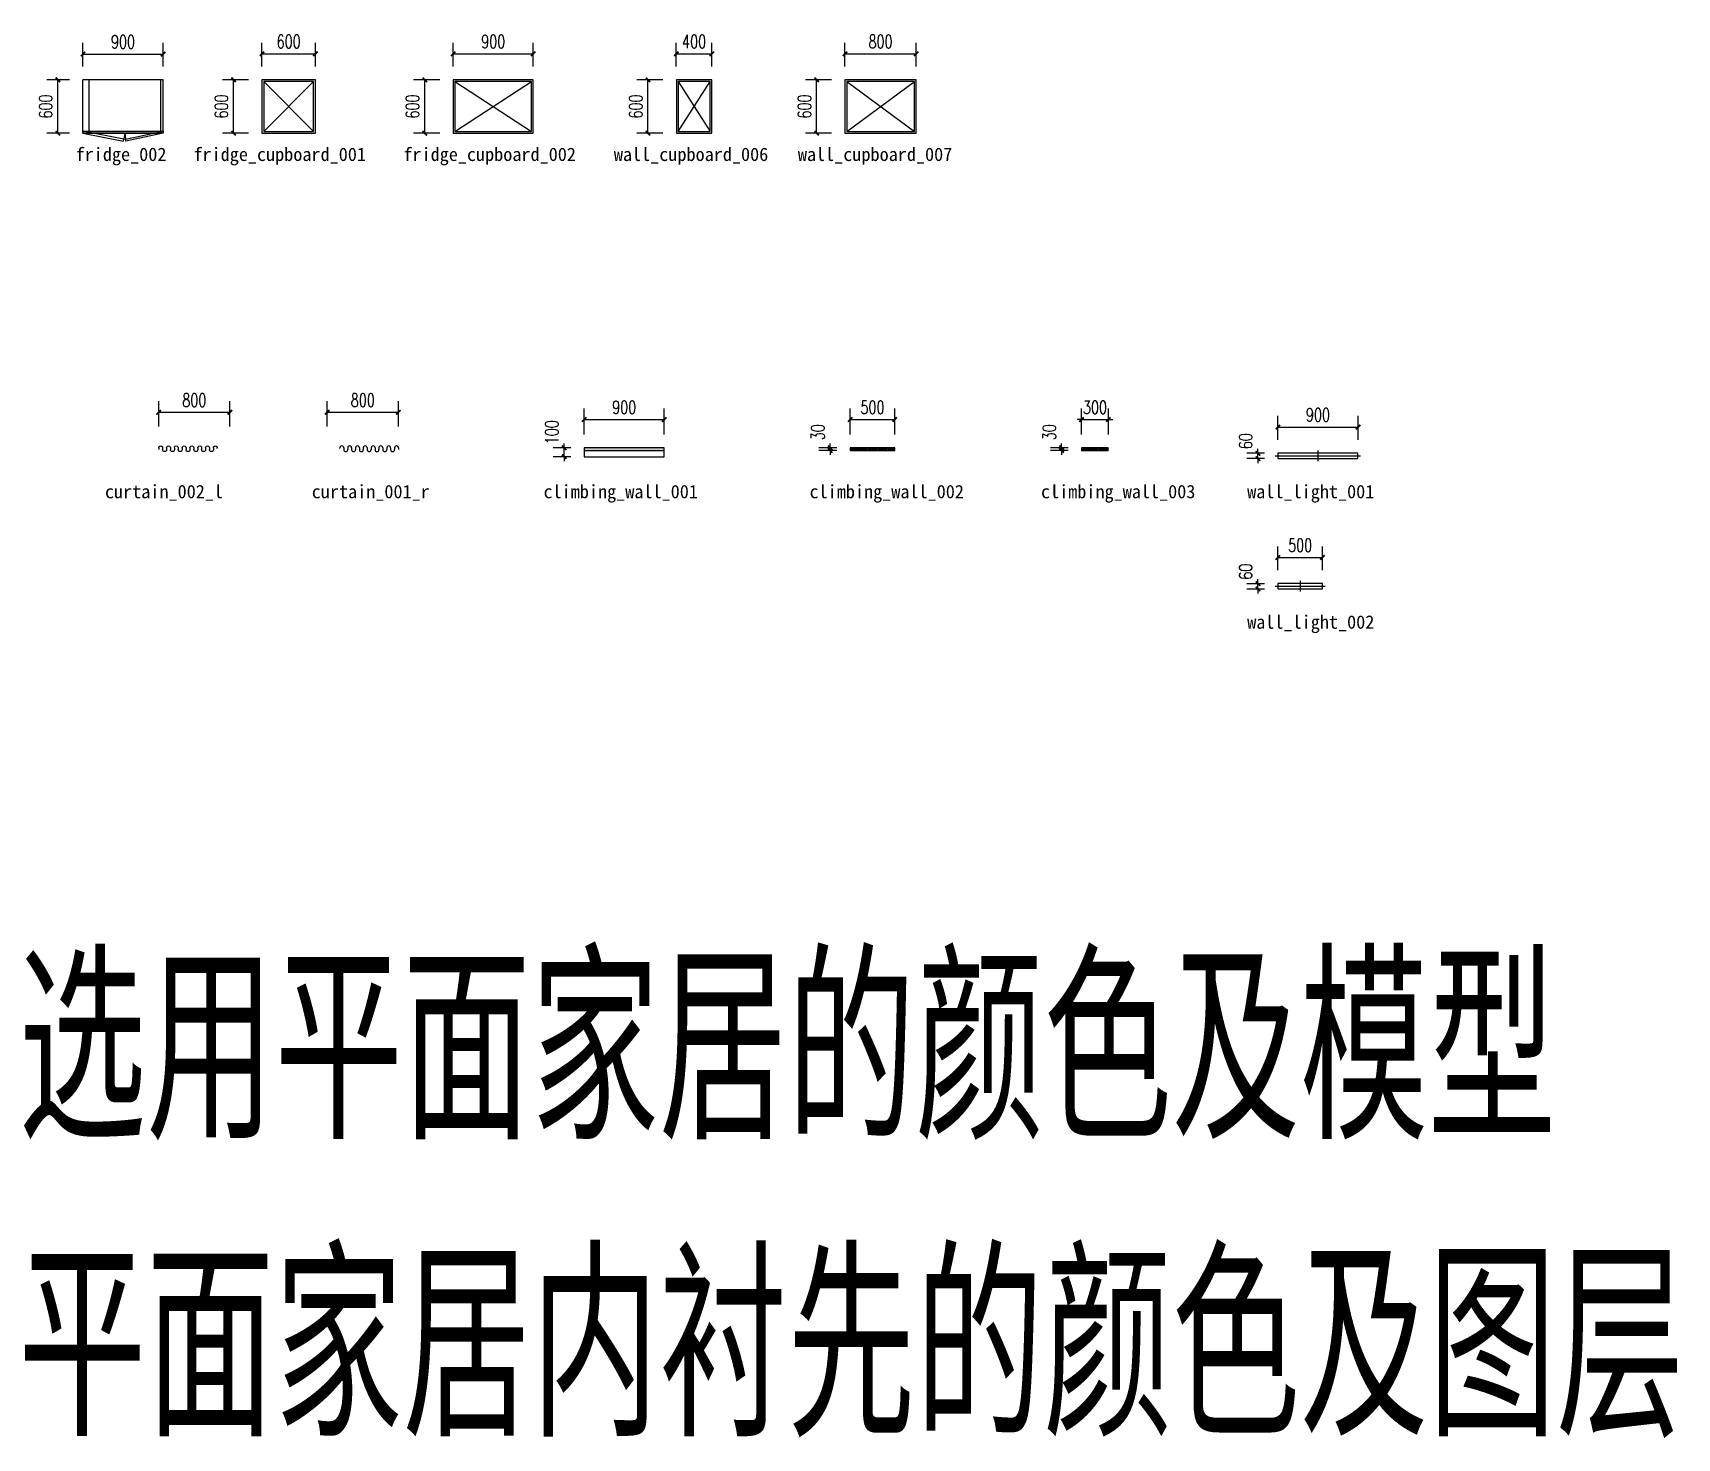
# Model space of a CAD drawing. Extents: x 23971 to 232415, y -48119 to 67869.
# Drawn here: x 102079 to 120552, y 14261 to 30046 of the extents above; entities that cross this region are included whole.
import ezdxf

# ---------------------------------------------------------------- set-up
doc = ezdxf.new("R2010")
doc.units = 0
doc.header["$LTSCALE"] = 1000
doc.header["$MEASUREMENT"] = 0
doc.linetypes.add('HIDDEN', pattern=[9.525, 6.35, -3.175])
for name, color, linetype in [('DS-DRAPERY', 32, 'Continuous'), ('PM-家具', 146, 'Continuous'), ('PUB_DIM', 3, 'Continuous'), ('WALL', 9, 'Continuous')]:
    doc.layers.add(name, color=color, linetype=linetype)
doc.styles.add('_TCH_DIM_T3', font='SIMPLEX', dxfattribs={"width": 0.705882, "bigfont": 'GBCBIG'})
doc.styles.get("Standard").update_dxf_attribs({"font": 'gbenor.shx', "bigfont": 'gbcbig.shx'})
doc.dimstyles.new('_TCH_ARCH&&50', dxfattribs={"dimtxt": 148.75, "dimasz": 50, "dimexe": 125, "dimexo": 150, "dimgap": 63.125, "dimtad": 1, "dimdec": 0, "dimzin": 0, "dimdsep": 46, "dimtxsty": '_TCH_DIM_T3', "dimblk": 'ARCHTICK', "dimcen": 0.09, "dimclrt": 7, "dimazin": 2, "dimtfac": 1, "dimtdec": 0, "dimtix": 1, "dimtmove": 2, "dimatfit": 3, "dimfxl": 100, "dimtolj": 1, "dimtzin": 0, "dimarcsym": 0})
pattern_1 = [(45, (117737.8, 56866.135), (-56.56854, 56.56854), [16, -24, 8, -32]), (45, (117775.98, 56907.15), (-56.56854, 56.56854), [16, -64]), (45, (117767.496, 56904.32), (-56.56854, 56.56854), [8, -72]), (45, (117734.97, 56874.62), (-56.56854, 56.56854), [4, -56, 4, -16]), (45, (117751.94, 56897.25), (-56.56854, 56.56854), [16, -24, 4, -36]), (45, (117736.38, 56884.52), (-56.56854, 56.56854), [12, -68]), (45, (117749.11, 56900.08), (-56.56854, 56.56854), [24, -56]), (45, (117730.73, 56884.52), (-56.56854, 56.56854), [16, -64]), (45, (117751.94, 56908.56), (-56.56854, 56.56854), [40, -40]), (45, (117732.14, 56894.42), (-56.56854, 56.56854), [8, -24, 16, -32]), (45, (117770.324, 56935.43), (-56.56854, 56.56854), [16, -64]), (45, (117757.6, 56925.53), (-56.56854, 56.56854), [8, -72]), (45, (117744.87, 56915.63), (-56.56854, 56.56854), [8, -72]), (45, (117715.17, 56888.76), (-56.56854, 56.56854), [16, -64]), (45, (117742.04, 56918.46), (-56.56854, 56.56854), [16, -64]), (45, (117739.21, 56921.29), (-56.56854, 56.56854), [16, -16, 16, -32]), (45, (117725.07, 56912.804), (-56.56854, 56.56854), [8, -40, 16, -16]), (45, (117734.97, 56925.53), (-56.56854, 56.56854), [24, -56]), (45, (117732.14, 56928.36), (-56.56854, 56.56854), [16, -64]), (45, (117708.1, 56907.15), (-56.56854, 56.56854), [24, -32, 8, -16]), (45, (117705.27, 56909.976), (-56.56854, 56.56854), [40, -40]), (45, (117737.8, 56945.33), (-56.56854, 56.56854), [8, -72]), (45, (117719.41, 56929.775), (-56.56854, 56.56854), [16, -64]), (45, (117706.685, 56919.875), (-56.56854, 56.56854), [8, -32, 8, -32]), (45, (117699.61, 56915.63), (-56.56854, 56.56854), [8, -24, 16, -32]), (45, (117709.51, 56928.36), (-56.56854, 56.56854), [8, -40, 8, -24]), (45, (117719.41, 56941.09), (-56.56854, 56.56854), [24, -56]), (45, (117693.96, 56921.29), (-56.56854, 56.56854), [16, -64]), (45, (117720.83, 56950.99), (-56.56854, 56.56854), [8, -72]), (45, (117730.73, 56963.716), (-56.56854, 56.56854), [8, -72]), (59.036243, (117773.153, 56909.976), (56.568542, 56.568542), [8.24, -321.60844]), (59.036243, (117766.082, 56928.36), (56.568542, 56.568542), [8.24, -321.60844]), (59.036243, (117726.484, 56956.645), (56.568542, 56.568542), [8.24, -321.60844]), (59.036243, (117730.726, 56918.461), (56.568542, 56.568542), [8.24, -321.60844]), (59.036243, (117733.555, 56938.26), (56.568542, 56.568542), [8.24, -321.60844]), (59.036243, (117743.454, 56939.674), (56.568542, 56.568542), [8.24, -321.60844]), (59.036243, (117705.27, 56921.29), (56.568542, 56.568542), [8.24, -321.60844]), (59.036243, (117730.726, 56941.088), (56.568542, 56.568542), [8.24, -321.60844]), (59.036243, (117763.253, 56931.189), (56.568542, 56.568542), [16.48, -313.36844]), (59.036243, (117753.354, 56929.775), (56.568542, 56.568542), [16.48, -313.36844]), (59.036243, (117750.525, 56932.603), (56.568542, 56.568542), [16.48, -313.36844]), (210.963757, (117751.94, 56897.248), (-56.568542, -56.568542), [8.24, -16.48, 8.24, -296.88844]), (210.963757, (117732.14, 56894.42), (-56.568542, -56.568542), [8.24, -321.60844]), (210.963757, (117706.685, 56919.875), (-56.568542, -56.568542), [16.48, -313.36844]), (239.036243, (117775.981, 56907.147), (-56.568542, -56.568542), [8.24, -321.60844]), (30.963757, (117787.295, 56918.461), (56.568542, 56.568542), [8.24, -321.60844]), (30.963757, (117750.525, 56921.29), (56.568542, 56.568542), [8.24, -321.60844]), (30.963757, (117751.94, 56942.503), (56.568542, 56.568542), [8.24, -321.60844]), (30.963757, (117725.07, 56924.118), (56.568542, 56.568542), [8.24, -321.60844]), (30.963757, (117712.342, 56925.532), (56.568542, 56.568542), [8.24, -321.60844]), (30.963757, (117715.17, 56934.017), (56.568542, 56.568542), [8.24, -321.60844]), (30.963757, (117725.07, 56924.118), (56.568542, 56.568542), [8.24, -321.60844]), (30.963757, (117733.555, 56949.574), (56.568542, 56.568542), [32.96, -296.88844]), (30.963757, (117737.797, 56877.449), (56.568542, 56.568542), [32.96, -296.88844]), (30.963757, (117739.212, 56887.348), (56.568542, 56.568542), [32.96, -296.88844]), (30.963757, (117742.04, 56895.834), (56.568542, 56.568542), [8.24, -16.48, 16.48, -288.64844]), (30.963757, (117737.797, 56900.076), (56.568542, 56.568542), [16.48, -16.48, 16.48, -280.40844]), (30.963757, (117726.484, 56900.076), (56.568542, 56.568542), [32.96, -296.88844]), (30.963757, (117716.584, 56898.662), (56.568542, 56.568542), [32.96, -296.88844]), (30.963757, (117713.756, 56901.49), (56.568542, 56.568542), [32.96, -296.88844]), (30.963757, (117736.383, 56958.06), (56.568542, 56.568542), [8.24, -321.60844]), (30.96377, (117736.383, 56969.373), (56.568532, 56.568553), [16.48, -313.36844]), (30.96377, (117705.27, 56932.603), (56.568532, 56.568553), [16.48, -313.36844]), (30.96376, (117749.111, 56877.449), (56.568542, 56.568543), [32.96, -296.88844]), (30.96376, (117743.454, 56950.988), (56.568542, 56.568543), [24.72, -305.12844]), (30.96376, (117753.354, 56952.402), (56.568542, 56.568543), [49.44, -280.40844])]

# ---------------------------------------------------------------- blocks, each defined once
blk = doc.blocks.new('双开门冰箱')
for p, q in [((20167, -54491, 0), (20167, -53891, 0)), ((21067, -53891, 0), (20167, -53891, 0)), ((21067, -54469, 0), (21067, -53891, 0)), ((20167, -54491, 0), (20227, -54491, 0))]:
    blk.add_line(p, q)
at = {"color": 251, "linetype": 'HIDDEN'}
for q in [(20628, -54560, 0), (20647, -54560, 0)]:
    blk.add_line((20637, -54491, 0), q, dxfattribs=at)
at = {"elevation": 0}
for points in [[(21042, -54491), (21042, -53891), (20233, -53891), (20233, -54491), (21042, -54491)], [(21067, -54491), (20167, -54491), (20167, -54469), (21067, -54469)], [(20227, -54469), (20227, -54491)]]:
    blk.add_lwpolyline(points, dxfattribs=at)
at = {"color": 251, "linetype": 'HIDDEN', "elevation": 0}
for points in [[(20623, -54582), (20628, -54560), (20167, -54469), (20167, -54491)], [(20651, -54582), (20647, -54560), (21067, -54469), (21067, -54491)]]:
    blk.add_lwpolyline(points, close=True, dxfattribs=at)
at = {"elevation": 0}
blk.add_lwpolyline([(21067, -54469), (21067, -54491), (20167, -54491), (20167, -54469)], close=True, dxfattribs=at)
blk = doc.blocks.new('单开门冰箱柜子')
at = {"color": 251}
for p, q in [((22190, -54471, 0), (22750, -53911, 0)), ((22190, -53911, 0), (22750, -54471, 0))]:
    blk.add_line(p, q, dxfattribs=at)
at = {"elevation": 0}
blk.add_lwpolyline([(22170, -54491), (22770, -54491), (22770, -53891), (22170, -53891)], close=True, dxfattribs=at)
at = {"color": 251, "elevation": 0}
blk.add_lwpolyline([(22190, -54471), (22750, -54471), (22750, -53911), (22190, -53911)], close=True, dxfattribs=at)
blk = doc.blocks.new('双开门冰箱柜')
at = {"color": 251}
for p, q in [((22190, -54471, 0), (23050, -53911, 0)), ((22190, -53911, 0), (23050, -54471, 0))]:
    blk.add_line(p, q, dxfattribs=at)
at = {"elevation": 0}
blk.add_lwpolyline([(22170, -54491), (23070, -54491), (23070, -53891), (22170, -53891)], close=True, dxfattribs=at)
at = {"color": 251, "elevation": 0}
blk.add_lwpolyline([(22190, -54471), (23050, -54471), (23050, -53911), (22190, -53911)], close=True, dxfattribs=at)
blk = doc.blocks.new('电气柜填充-1')
at = {"color": 251}
for p, q in [((28214, -54471, 0), (28574, -53911, 0)), ((28214, -53911, 0), (28574, -54471, 0))]:
    blk.add_line(p, q, dxfattribs=at)
at = {"elevation": 0}
blk.add_lwpolyline([(28194, -54491), (28594, -54491), (28594, -53891), (28194, -53891)], close=True, dxfattribs=at)
at = {"color": 251, "elevation": 0}
blk.add_lwpolyline([(28214, -54471), (28574, -54471), (28574, -53911), (28214, -53911)], close=True, dxfattribs=at)
blk = doc.blocks.new('电气柜填充-2')
at = {"color": 251}
for p, q in [((30573, -54471, 0), (31333, -53911, 0)), ((30573, -53911, 0), (31333, -54471, 0))]:
    blk.add_line(p, q, dxfattribs=at)
at = {"elevation": 0}
blk.add_lwpolyline([(30553, -54491), (31353, -54491), (31353, -53891), (30553, -53891)], close=True, dxfattribs=at)
at = {"color": 251, "elevation": 0}
blk.add_lwpolyline([(30573, -54471), (31333, -54471), (31333, -53911), (30573, -53911)], close=True, dxfattribs=at)
blk = doc.blocks.new('B14-1')
for p, q in [((-933, 124), (-933, 148)), ((-837, 148), (-837, 100)), ((-741, 148), (-741, 100)), ((-645, 148), (-645, 100)), ((-549, 148), (-549, 100)), ((-453, 148), (-453, 100)), ((-357, 148), (-357, 100)), ((-261, 148), (-261, 100)), ((-165, 148), (-165, 100)), ((-69, 148), (-69, 100)), ((27, 148), (27, 100)), ((123, 148), (123, 100)), ((219, 148), (219, 100)), ((315, 148), (315, 100)), ((411, 148), (411, 100)), ((507, 148), (507, 100))]:
    blk.add_line(p, q)
blk.add_lwpolyline([(-933, 124, 0, 0, 0), (-1137, 124, 90, 0, 0), (-1245, 124, 0, 0, 0)], format="xyseb")
for centre, start, end in [((-885, 148), 360, 180.0002), ((-789, 100), 180, 360), ((-693, 148), 360, 180.0002), ((-597, 100), 180, 360), ((-501, 148), 360, 180.0002), ((-405, 100), 180, 360), ((-309, 148), 360, 180.0002), ((-213, 100), 180, 360), ((-117, 148), 360, 180.0002), ((-21, 100), 180, 0), ((75, 148), 0, 180.0002), ((171, 100), 180, 0), ((267, 148), 0, 180.0002), ((363, 100), 180, 0), ((459, 148), 0, 180.0002)]:
    blk.add_arc(centre, 48, start, end)
blk = doc.blocks.new('900攀岩板')
at = {"layer": 'WALL'}
h = blk.add_hatch(dxfattribs=at)
h.set_pattern_fill('木纹02', color=251, scale=20, angle=45)
h.set_pattern_definition([(45, (0, 0), (-56.56854, 56.56854), [16, -24, 8, -32]), (45, (38.18, 41.01), (-56.56854, 56.56854), [16, -64]), (45, (29.7, 38.18), (-56.56854, 56.56854), [8, -72]), (45, (-2.83, 8.485), (-56.56854, 56.56854), [4, -56, 4, -16]), (45, (14.14, 31.11), (-56.56854, 56.56854), [16, -24, 4, -36]), (45, (-1.414, 18.385), (-56.56854, 56.56854), [12, -68]), (45, (11.31, 33.94), (-56.56854, 56.56854), [24, -56]), (45, (-7.07, 18.385), (-56.56854, 56.56854), [16, -64]), (45, (14.14, 42.43), (-56.56854, 56.56854), [40, -40]), (45, (-5.66, 28.284), (-56.56854, 56.56854), [8, -24, 16, -32]), (45, (32.53, 69.3), (-56.56854, 56.56854), [16, -64]), (45, (19.8, 59.4), (-56.56854, 56.56854), [8, -72]), (45, (7.07, 49.5), (-56.56854, 56.56854), [8, -72]), (45, (-22.63, 22.63), (-56.56854, 56.56854), [16, -64]), (45, (4.24, 52.326), (-56.56854, 56.56854), [16, -64]), (45, (1.414, 55.154), (-56.56854, 56.56854), [16, -16, 16, -32]), (45, (-12.73, 46.67), (-56.56854, 56.56854), [8, -40, 16, -16]), (45, (-2.83, 59.4), (-56.56854, 56.56854), [24, -56]), (45, (-5.66, 62.225), (-56.56854, 56.56854), [16, -64]), (45, (-29.7, 41.01), (-56.56854, 56.56854), [24, -32, 8, -16]), (45, (-32.53, 43.84), (-56.56854, 56.56854), [40, -40]), (45, (0, 79.196), (-56.56854, 56.56854), [8, -72]), (45, (-18.385, 63.64), (-56.56854, 56.56854), [16, -64]), (45, (-31.11, 53.74), (-56.56854, 56.56854), [8, -32, 8, -32]), (45, (-38.18, 49.5), (-56.56854, 56.56854), [8, -24, 16, -32]), (45, (-28.284, 62.225), (-56.56854, 56.56854), [8, -40, 8, -24]), (45, (-18.385, 74.95), (-56.56854, 56.56854), [24, -56]), (45, (-43.84, 55.154), (-56.56854, 56.56854), [16, -64]), (45, (-16.97, 84.85), (-56.56854, 56.56854), [8, -72]), (45, (-7.07, 97.58), (-56.56854, 56.56854), [8, -72]), (59.036243, (35.355, 43.84), (56.568542, 56.568542), [8.24, -321.60844]), (59.036243, (28.284, 62.225), (56.568542, 56.568542), [8.24, -321.60844]), (59.036243, (-11.314, 90.51), (56.568542, 56.568542), [8.24, -321.60844]), (59.036243, (-7.071, 52.326), (56.568542, 56.568542), [8.24, -321.60844]), (59.036243, (-4.243, 72.125), (56.568542, 56.568542), [8.24, -321.60844]), (59.036243, (5.657, 73.54), (56.568542, 56.568542), [8.24, -321.60844]), (59.036243, (-32.527, 55.154), (56.568542, 56.568542), [8.24, -321.60844]), (59.036243, (-7.071, 74.953), (56.568542, 56.568542), [8.24, -321.60844]), (59.036243, (25.456, 65.054), (56.568542, 56.568542), [16.48, -313.36844]), (59.036243, (15.556, 63.64), (56.568542, 56.568542), [16.48, -313.36844]), (59.036243, (12.728, 66.468), (56.568542, 56.568542), [16.48, -313.36844]), (210.963757, (14.142, 31.113), (-56.568542, -56.568542), [8.24, -16.48, 8.24, -296.88844]), (210.963757, (-5.657, 28.284), (-56.568542, -56.568542), [8.24, -321.60844]), (210.963757, (-31.113, 53.74), (-56.568542, -56.568542), [16.48, -313.36844]), (239.036243, (38.184, 41.012), (-56.568542, -56.568542), [8.24, -321.60844]), (30.963757, (49.497, 52.326), (56.568542, 56.568542), [8.24, -321.60844]), (30.963757, (12.728, 55.154), (56.568542, 56.568542), [8.24, -321.60844]), (30.963757, (14.142, 76.368), (56.568542, 56.568542), [8.24, -321.60844]), (30.963757, (-12.728, 57.983), (56.568542, 56.568542), [8.24, -321.60844]), (30.963757, (-25.456, 59.397), (56.568542, 56.568542), [8.24, -321.60844]), (30.963757, (-22.627, 67.882), (56.568542, 56.568542), [8.24, -321.60844]), (30.963757, (-12.728, 57.983), (56.568542, 56.568542), [8.24, -321.60844]), (30.963757, (-4.243, 83.439), (56.568542, 56.568542), [32.96, -296.88844]), (30.963757, (0, 11.314), (56.568542, 56.568542), [32.96, -296.88844]), (30.963757, (1.414, 21.213), (56.568542, 56.568542), [32.96, -296.88844]), (30.963757, (4.243, 29.698), (56.568542, 56.568542), [8.24, -16.48, 16.48, -288.64844]), (30.963757, (0, 33.941), (56.568542, 56.568542), [16.48, -16.48, 16.48, -280.40844]), (30.963757, (-11.314, 33.941), (56.568542, 56.568542), [32.96, -296.88844]), (30.963757, (-21.213, 32.527), (56.568542, 56.568542), [32.96, -296.88844]), (30.963757, (-24.042, 35.355), (56.568542, 56.568542), [32.96, -296.88844]), (30.963757, (-1.414, 91.924), (56.568542, 56.568542), [8.24, -321.60844]), (30.96377, (-1.414, 103.238), (56.568532, 56.568553), [16.48, -313.36844]), (30.96377, (-32.527, 66.468), (56.568532, 56.568553), [16.48, -313.36844]), (30.96376, (11.314, 11.314), (56.568542, 56.568543), [32.96, -296.88844]), (30.96376, (5.657, 84.853), (56.568542, 56.568543), [24.72, -305.12844]), (30.96376, (15.556, 86.267), (56.568542, 56.568543), [49.44, -280.40844])])
h.paths.add_polyline_path([(-8565, -31481), (-9465, -31481), (-9465, -31511), (-8565, -31511)])
at = {"layer": 'PM-家具'}
blk.add_line((-9465, -31511), (-8565, -31511), dxfattribs=at)
blk.add_lwpolyline([(-9465, -31581), (-8565, -31581), (-8565, -31481), (-9465, -31481)], close=True, dxfattribs=at)
blk = doc.blocks.new('900儿童房壁灯')
at = {"layer": 'PM-家具', "color": 251}
for p, q in [((-1701, -31572), (-741, -31572)), ((-1221, -31512), (-1221, -31632))]:
    blk.add_line(p, q, dxfattribs=at)
at = {"layer": 'PM-家具'}
blk.add_lwpolyline([(-1671, -31602), (-771, -31602), (-771, -31542), (-1671, -31542)], close=True, dxfattribs=at)
blk = doc.blocks.new('500儿童房壁灯')
at = {"layer": 'PM-家具', "color": 251}
for p, q in [((-1701, -32655), (-1141, -32655)), ((-1421, -32595), (-1421, -32715))]:
    blk.add_line(p, q, dxfattribs=at)
at = {"layer": 'PM-家具'}
blk.add_lwpolyline([(-1671, -32685), (-1171, -32685), (-1171, -32625), (-1671, -32625)], close=True, dxfattribs=at)
blk = doc.blocks.new('_ArchTick')
at = {"color": 0, "linetype": 'ByBlock', "const_width": 0.4}
blk.add_lwpolyline([(-0.5, -0.5), (0.5, 0.5)], dxfattribs=at)
blk = doc.blocks.new('*D121')
at = {"layer": 'Defpoints', "color": 0, "transparency": 16777216}
for p in [(115843, 23859), (116067, 23859), (116067, 23799)]:
    blk.add_point(p, dxfattribs=at)
at = {"layer": 'PUB_DIM', "color": 0, "lineweight": -2, "transparency": 16777216}
for p, q in [((115917, 23859), (115718, 23859)), ((115843, 23859), (115843, 23909)), ((115843, 23799), (115843, 23859)), ((115917, 23799), (115718, 23799)), ((115843, 23799), (115843, 23749))]:
    blk.add_line(p, q, dxfattribs=at)
at = {"layer": 'PUB_DIM', "color": 0, "lineweight": -2, "transparency": 16777216, "xscale": 50, "yscale": 50, "zscale": 50}
for p, rotation in [((115843, 23859), 270), ((115843, 23799), 90)]:
    blk.add_blockref('_ArchTick', p, dxfattribs=dict(at, rotation=rotation))
at = {"layer": 'PUB_DIM', "color": 7, "transparency": 16777216, "insert": (115705, 23994), "char_height": 148.8, "attachment_point": 5, "rotation": 90, "style": '_TCH_DIM_T3'}
blk.add_mtext('\\A1;60', dxfattribs=at)
blk = doc.blocks.new('*D122')
at = {"layer": 'Defpoints', "color": 0, "transparency": 16777216}
for p in [(116567, 24153), (116067, 23859), (116567, 23859)]:
    blk.add_point(p, dxfattribs=at)
at = {"layer": 'PUB_DIM', "color": 0, "lineweight": -2, "transparency": 16777216}
for p, q in [((116067, 24009), (116067, 24278)), ((116567, 24009), (116567, 24278)), ((116067, 24153), (116567, 24153))]:
    blk.add_line(p, q, dxfattribs=at)
at = {"layer": 'PUB_DIM', "color": 0, "lineweight": -2, "transparency": 16777216, "xscale": 50, "yscale": 50, "zscale": 50, "rotation": 180}
blk.add_blockref('_ArchTick', (116067, 24153), dxfattribs=at)
at = {"layer": 'PUB_DIM', "color": 0, "lineweight": -2, "transparency": 16777216, "xscale": 50, "yscale": 50, "zscale": 50}
blk.add_blockref('_ArchTick', (116567, 24153), dxfattribs=at)
at = {"layer": 'PUB_DIM', "color": 7, "transparency": 16777216, "insert": (116317, 24290), "char_height": 148.8, "attachment_point": 5, "style": '_TCH_DIM_T3'}
blk.add_mtext('\\A1;500', dxfattribs=at)
blk = doc.blocks.new('*D123')
at = {"layer": 'Defpoints', "color": 0, "transparency": 16777216}
for p in [(115843, 25324), (116067, 25324), (116067, 25264)]:
    blk.add_point(p, dxfattribs=at)
at = {"layer": 'PUB_DIM', "color": 0, "lineweight": -2, "transparency": 16777216}
for p, q in [((115917, 25324), (115718, 25324)), ((115843, 25324), (115843, 25374)), ((115843, 25264), (115843, 25324)), ((115917, 25264), (115718, 25264)), ((115843, 25264), (115843, 25214))]:
    blk.add_line(p, q, dxfattribs=at)
at = {"layer": 'PUB_DIM', "color": 0, "lineweight": -2, "transparency": 16777216, "xscale": 50, "yscale": 50, "zscale": 50}
for p, rotation in [((115843, 25324), 270), ((115843, 25264), 90)]:
    blk.add_blockref('_ArchTick', p, dxfattribs=dict(at, rotation=rotation))
at = {"layer": 'PUB_DIM', "color": 7, "transparency": 16777216, "insert": (115705, 25459), "char_height": 148.8, "attachment_point": 5, "rotation": 90, "style": '_TCH_DIM_T3'}
blk.add_mtext('\\A1;60', dxfattribs=at)
blk = doc.blocks.new('*D124')
at = {"layer": 'Defpoints', "color": 0, "transparency": 16777216}
for p in [(116967, 25618), (116067, 25324), (116967, 25324)]:
    blk.add_point(p, dxfattribs=at)
at = {"layer": 'PUB_DIM', "color": 0, "lineweight": -2, "transparency": 16777216}
for p, q in [((116067, 25474), (116067, 25743)), ((116967, 25474), (116967, 25743)), ((116067, 25618), (116967, 25618))]:
    blk.add_line(p, q, dxfattribs=at)
at = {"layer": 'PUB_DIM', "color": 0, "lineweight": -2, "transparency": 16777216, "xscale": 50, "yscale": 50, "zscale": 50, "rotation": 180}
blk.add_blockref('_ArchTick', (116067, 25618), dxfattribs=at)
at = {"layer": 'PUB_DIM', "color": 0, "lineweight": -2, "transparency": 16777216, "xscale": 50, "yscale": 50, "zscale": 50}
blk.add_blockref('_ArchTick', (116967, 25618), dxfattribs=at)
at = {"layer": 'PUB_DIM', "color": 7, "transparency": 16777216, "insert": (116517, 25756), "char_height": 148.8, "attachment_point": 5, "style": '_TCH_DIM_T3'}
blk.add_mtext('\\A1;900', dxfattribs=at)
blk = doc.blocks.new('*D125')
at = {"layer": 'Defpoints', "color": 0, "transparency": 16777216}
for p in [(113637, 25385), (113862, 25385), (113862, 25355)]:
    blk.add_point(p, dxfattribs=at)
at = {"layer": 'PUB_DIM', "color": 0, "lineweight": -2, "transparency": 16777216}
for p, q in [((113712, 25385), (113512, 25385)), ((113712, 25355), (113512, 25355)), ((113637, 25385), (113637, 25435)), ((113637, 25355), (113637, 25385)), ((113637, 25355), (113637, 25305))]:
    blk.add_line(p, q, dxfattribs=at)
at = {"layer": 'PUB_DIM', "color": 0, "lineweight": -2, "transparency": 16777216, "xscale": 50, "yscale": 50, "zscale": 50}
for p, rotation in [((113637, 25385), 270), ((113637, 25355), 90)]:
    blk.add_blockref('_ArchTick', p, dxfattribs=dict(at, rotation=rotation))
at = {"layer": 'PUB_DIM', "color": 7, "transparency": 16777216, "insert": (113499, 25560), "char_height": 148.8, "attachment_point": 5, "rotation": 90, "style": '_TCH_DIM_T3'}
blk.add_mtext('\\A1;30', dxfattribs=at)
blk = doc.blocks.new('*D126')
at = {"layer": 'Defpoints', "color": 0, "transparency": 16777216}
for p in [(114162, 25703), (113862, 25385), (114162, 25385)]:
    blk.add_point(p, dxfattribs=at)
at = {"layer": 'PUB_DIM', "color": 0, "lineweight": -2, "transparency": 16777216}
for p, q in [((113862, 25703), (113812, 25703)), ((113862, 25535), (113862, 25828)), ((113862, 25703), (114162, 25703)), ((114162, 25535), (114162, 25828)), ((114162, 25703), (114212, 25703))]:
    blk.add_line(p, q, dxfattribs=at)
at = {"layer": 'PUB_DIM', "color": 0, "lineweight": -2, "transparency": 16777216, "xscale": 50, "yscale": 50, "zscale": 50}
blk.add_blockref('_ArchTick', (113862, 25703), dxfattribs=at)
at = {"layer": 'PUB_DIM', "color": 0, "lineweight": -2, "transparency": 16777216, "xscale": 50, "yscale": 50, "zscale": 50, "rotation": 180}
blk.add_blockref('_ArchTick', (114162, 25703), dxfattribs=at)
at = {"layer": 'PUB_DIM', "color": 7, "transparency": 16777216, "insert": (114012, 25840), "char_height": 148.8, "attachment_point": 5, "style": '_TCH_DIM_T3'}
blk.add_mtext('\\A1;300', dxfattribs=at)
blk = doc.blocks.new('*D127')
at = {"layer": 'Defpoints', "color": 0, "transparency": 16777216}
for p in [(111036, 25385), (111262, 25385), (111262, 25355)]:
    blk.add_point(p, dxfattribs=at)
at = {"layer": 'PUB_DIM', "color": 0, "lineweight": -2, "transparency": 16777216}
for p, q in [((111112, 25385), (110911, 25385)), ((111112, 25355), (110911, 25355)), ((111036, 25385), (111036, 25435)), ((111036, 25355), (111036, 25385)), ((111036, 25355), (111036, 25305))]:
    blk.add_line(p, q, dxfattribs=at)
at = {"layer": 'PUB_DIM', "color": 0, "lineweight": -2, "transparency": 16777216, "xscale": 50, "yscale": 50, "zscale": 50}
for p, rotation in [((111036, 25385), 270), ((111036, 25355), 90)]:
    blk.add_blockref('_ArchTick', p, dxfattribs=dict(at, rotation=rotation))
at = {"layer": 'PUB_DIM', "color": 7, "transparency": 16777216, "insert": (110899, 25560), "char_height": 148.8, "attachment_point": 5, "rotation": 90, "style": '_TCH_DIM_T3'}
blk.add_mtext('\\A1;30', dxfattribs=at)
blk = doc.blocks.new('*D128')
at = {"layer": 'Defpoints', "color": 0, "transparency": 16777216}
for p in [(111762, 25703), (111262, 25385), (111762, 25385)]:
    blk.add_point(p, dxfattribs=at)
at = {"layer": 'PUB_DIM', "color": 0, "lineweight": -2, "transparency": 16777216}
for p, q in [((111262, 25535), (111262, 25828)), ((111262, 25703), (111762, 25703)), ((111762, 25535), (111762, 25828))]:
    blk.add_line(p, q, dxfattribs=at)
at = {"layer": 'PUB_DIM', "color": 0, "lineweight": -2, "transparency": 16777216, "xscale": 50, "yscale": 50, "zscale": 50, "rotation": 180}
blk.add_blockref('_ArchTick', (111262, 25703), dxfattribs=at)
at = {"layer": 'PUB_DIM', "color": 0, "lineweight": -2, "transparency": 16777216, "xscale": 50, "yscale": 50, "zscale": 50}
blk.add_blockref('_ArchTick', (111762, 25703), dxfattribs=at)
at = {"layer": 'PUB_DIM', "color": 7, "transparency": 16777216, "insert": (111512, 25840), "char_height": 148.8, "attachment_point": 5, "style": '_TCH_DIM_T3'}
blk.add_mtext('\\A1;500', dxfattribs=at)
blk = doc.blocks.new('*D129')
at = {"layer": 'Defpoints', "color": 0, "transparency": 16777216}
for p in [(108048, 25385), (108273, 25385), (108273, 25285)]:
    blk.add_point(p, dxfattribs=at)
at = {"layer": 'PUB_DIM', "color": 0, "lineweight": -2, "transparency": 16777216}
for p, q in [((108123, 25385), (107923, 25385)), ((108048, 25385), (108048, 25435)), ((108048, 25285), (108048, 25385)), ((108123, 25285), (107923, 25285)), ((108048, 25285), (108048, 25235))]:
    blk.add_line(p, q, dxfattribs=at)
at = {"layer": 'PUB_DIM', "color": 0, "lineweight": -2, "transparency": 16777216, "xscale": 50, "yscale": 50, "zscale": 50}
for p, rotation in [((108048, 25385), 270), ((108048, 25285), 90)]:
    blk.add_blockref('_ArchTick', p, dxfattribs=dict(at, rotation=rotation))
at = {"layer": 'PUB_DIM', "color": 7, "transparency": 16777216, "insert": (107910, 25560), "char_height": 148.8, "attachment_point": 5, "rotation": 90, "style": '_TCH_DIM_T3'}
blk.add_mtext('\\A1;100', dxfattribs=at)
blk = doc.blocks.new('*D130')
at = {"layer": 'Defpoints', "color": 0, "transparency": 16777216}
for p in [(109173, 25703), (108273, 25385), (109173, 25385)]:
    blk.add_point(p, dxfattribs=at)
at = {"layer": 'PUB_DIM', "color": 0, "lineweight": -2, "transparency": 16777216}
for p, q in [((108273, 25535), (108273, 25828)), ((108273, 25703), (109173, 25703)), ((109173, 25535), (109173, 25828))]:
    blk.add_line(p, q, dxfattribs=at)
at = {"layer": 'PUB_DIM', "color": 0, "lineweight": -2, "transparency": 16777216, "xscale": 50, "yscale": 50, "zscale": 50, "rotation": 180}
blk.add_blockref('_ArchTick', (108273, 25703), dxfattribs=at)
at = {"layer": 'PUB_DIM', "color": 0, "lineweight": -2, "transparency": 16777216, "xscale": 50, "yscale": 50, "zscale": 50}
blk.add_blockref('_ArchTick', (109173, 25703), dxfattribs=at)
at = {"layer": 'PUB_DIM', "color": 7, "transparency": 16777216, "insert": (108723, 25840), "char_height": 148.8, "attachment_point": 5, "style": '_TCH_DIM_T3'}
blk.add_mtext('\\A1;900', dxfattribs=at)
blk = doc.blocks.new('*D132')
at = {"layer": 'Defpoints', "color": 0, "transparency": 16777216}
for p in [(106186, 25784), (105386, 25475), (106186, 25475)]:
    blk.add_point(p, dxfattribs=at)
at = {"layer": 'PUB_DIM', "color": 0, "lineweight": -2, "transparency": 16777216}
for p, q in [((105386, 25625), (105386, 25909)), ((106186, 25625), (106186, 25909)), ((105386, 25784), (106186, 25784))]:
    blk.add_line(p, q, dxfattribs=at)
at = {"layer": 'PUB_DIM', "color": 0, "lineweight": -2, "transparency": 16777216, "xscale": 50, "yscale": 50, "zscale": 50, "rotation": 180}
blk.add_blockref('_ArchTick', (105386, 25784), dxfattribs=at)
at = {"layer": 'PUB_DIM', "color": 0, "lineweight": -2, "transparency": 16777216, "xscale": 50, "yscale": 50, "zscale": 50}
blk.add_blockref('_ArchTick', (106186, 25784), dxfattribs=at)
at = {"layer": 'PUB_DIM', "color": 7, "transparency": 16777216, "insert": (105786, 25921), "char_height": 148.8, "attachment_point": 5, "style": '_TCH_DIM_T3'}
blk.add_mtext('\\A1;800', dxfattribs=at)
blk = doc.blocks.new('*D133')
at = {"layer": 'Defpoints', "color": 0, "transparency": 16777216}
for p in [(104293, 25784), (103493, 25475), (104293, 25475)]:
    blk.add_point(p, dxfattribs=at)
at = {"layer": 'PUB_DIM', "color": 0, "lineweight": -2, "transparency": 16777216}
for p, q in [((103493, 25625), (103493, 25909)), ((104293, 25625), (104293, 25909)), ((103493, 25784), (104293, 25784))]:
    blk.add_line(p, q, dxfattribs=at)
at = {"layer": 'PUB_DIM', "color": 0, "lineweight": -2, "transparency": 16777216, "xscale": 50, "yscale": 50, "zscale": 50, "rotation": 180}
blk.add_blockref('_ArchTick', (103493, 25784), dxfattribs=at)
at = {"layer": 'PUB_DIM', "color": 0, "lineweight": -2, "transparency": 16777216, "xscale": 50, "yscale": 50, "zscale": 50}
blk.add_blockref('_ArchTick', (104293, 25784), dxfattribs=at)
at = {"layer": 'PUB_DIM', "color": 7, "transparency": 16777216, "insert": (103893, 25921), "char_height": 148.8, "attachment_point": 5, "style": '_TCH_DIM_T3'}
blk.add_mtext('\\A1;800', dxfattribs=at)
blk = doc.blocks.new('*D145')
at = {"layer": 'Defpoints', "color": 0, "transparency": 16777216}
for p in [(110885, 29519), (111203, 29519), (111203, 28919)]:
    blk.add_point(p, dxfattribs=at)
at = {"layer": 'PUB_DIM', "color": 0, "lineweight": -2, "transparency": 16777216}
for p, q in [((111053, 29519), (110760, 29519)), ((110885, 28919), (110885, 29519)), ((111053, 28919), (110760, 28919))]:
    blk.add_line(p, q, dxfattribs=at)
at = {"layer": 'PUB_DIM', "color": 0, "lineweight": -2, "transparency": 16777216, "xscale": 50, "yscale": 50, "zscale": 50}
for p, rotation in [((110885, 29519), 90), ((110885, 28919), 270)]:
    blk.add_blockref('_ArchTick', p, dxfattribs=dict(at, rotation=rotation))
at = {"layer": 'PUB_DIM', "color": 7, "transparency": 16777216, "insert": (110748, 29219), "char_height": 148.8, "attachment_point": 5, "rotation": 90, "style": '_TCH_DIM_T3'}
blk.add_mtext('\\A1;600', dxfattribs=at)
blk = doc.blocks.new('*D146')
at = {"layer": 'Defpoints', "color": 0, "transparency": 16777216}
for p in [(112003, 29811), (111203, 29519), (112003, 29519)]:
    blk.add_point(p, dxfattribs=at)
at = {"layer": 'PUB_DIM', "color": 0, "lineweight": -2, "transparency": 16777216}
for p, q in [((111203, 29669), (111203, 29936)), ((112003, 29669), (112003, 29936)), ((111203, 29811), (112003, 29811))]:
    blk.add_line(p, q, dxfattribs=at)
at = {"layer": 'PUB_DIM', "color": 0, "lineweight": -2, "transparency": 16777216, "xscale": 50, "yscale": 50, "zscale": 50, "rotation": 180}
blk.add_blockref('_ArchTick', (111203, 29811), dxfattribs=at)
at = {"layer": 'PUB_DIM', "color": 0, "lineweight": -2, "transparency": 16777216, "xscale": 50, "yscale": 50, "zscale": 50}
blk.add_blockref('_ArchTick', (112003, 29811), dxfattribs=at)
at = {"layer": 'PUB_DIM', "color": 7, "transparency": 16777216, "insert": (111603, 29948), "char_height": 148.8, "attachment_point": 5, "style": '_TCH_DIM_T3'}
blk.add_mtext('\\A1;800', dxfattribs=at)
blk = doc.blocks.new('*D147')
at = {"layer": 'Defpoints', "color": 0, "transparency": 16777216}
for p in [(108990, 29519), (109308, 29519), (109308, 28919)]:
    blk.add_point(p, dxfattribs=at)
at = {"layer": 'PUB_DIM', "color": 0, "lineweight": -2, "transparency": 16777216}
for p, q in [((109158, 29519), (108865, 29519)), ((108990, 28919), (108990, 29519)), ((109158, 28919), (108865, 28919))]:
    blk.add_line(p, q, dxfattribs=at)
at = {"layer": 'PUB_DIM', "color": 0, "lineweight": -2, "transparency": 16777216, "xscale": 50, "yscale": 50, "zscale": 50}
for p, rotation in [((108990, 29519), 90), ((108990, 28919), 270)]:
    blk.add_blockref('_ArchTick', p, dxfattribs=dict(at, rotation=rotation))
at = {"layer": 'PUB_DIM', "color": 7, "transparency": 16777216, "insert": (108853, 29219), "char_height": 148.8, "attachment_point": 5, "rotation": 90, "style": '_TCH_DIM_T3'}
blk.add_mtext('\\A1;600', dxfattribs=at)
blk = doc.blocks.new('*D148')
at = {"layer": 'Defpoints', "color": 0, "transparency": 16777216}
for p in [(109708, 29811), (109308, 29519), (109708, 29519)]:
    blk.add_point(p, dxfattribs=at)
at = {"layer": 'PUB_DIM', "color": 0, "lineweight": -2, "transparency": 16777216}
for p, q in [((109308, 29669), (109308, 29936)), ((109708, 29669), (109708, 29936)), ((109308, 29811), (109708, 29811))]:
    blk.add_line(p, q, dxfattribs=at)
at = {"layer": 'PUB_DIM', "color": 0, "lineweight": -2, "transparency": 16777216, "xscale": 50, "yscale": 50, "zscale": 50, "rotation": 180}
blk.add_blockref('_ArchTick', (109308, 29811), dxfattribs=at)
at = {"layer": 'PUB_DIM', "color": 0, "lineweight": -2, "transparency": 16777216, "xscale": 50, "yscale": 50, "zscale": 50}
blk.add_blockref('_ArchTick', (109708, 29811), dxfattribs=at)
at = {"layer": 'PUB_DIM', "color": 7, "transparency": 16777216, "insert": (109508, 29948), "char_height": 148.8, "attachment_point": 5, "style": '_TCH_DIM_T3'}
blk.add_mtext('\\A1;400', dxfattribs=at)
blk = doc.blocks.new('*D149')
at = {"layer": 'Defpoints', "color": 0, "transparency": 16777216}
for p in [(106482, 29519), (106801, 29519), (106801, 28919)]:
    blk.add_point(p, dxfattribs=at)
at = {"layer": 'PUB_DIM', "color": 0, "lineweight": -2, "transparency": 16777216}
for p, q in [((106651, 29519), (106357, 29519)), ((106482, 28919), (106482, 29519)), ((106651, 28919), (106357, 28919))]:
    blk.add_line(p, q, dxfattribs=at)
at = {"layer": 'PUB_DIM', "color": 0, "lineweight": -2, "transparency": 16777216, "xscale": 50, "yscale": 50, "zscale": 50}
for p, rotation in [((106482, 29519), 90), ((106482, 28919), 270)]:
    blk.add_blockref('_ArchTick', p, dxfattribs=dict(at, rotation=rotation))
at = {"layer": 'PUB_DIM', "color": 7, "transparency": 16777216, "insert": (106345, 29219), "char_height": 148.8, "attachment_point": 5, "rotation": 90, "style": '_TCH_DIM_T3'}
blk.add_mtext('\\A1;600', dxfattribs=at)
blk = doc.blocks.new('*D150')
at = {"layer": 'Defpoints', "color": 0, "transparency": 16777216}
for p in [(107701, 29811), (106801, 29519), (107701, 29519)]:
    blk.add_point(p, dxfattribs=at)
at = {"layer": 'PUB_DIM', "color": 0, "lineweight": -2, "transparency": 16777216}
for p, q in [((106801, 29669), (106801, 29936)), ((107701, 29669), (107701, 29936)), ((106801, 29811), (107701, 29811))]:
    blk.add_line(p, q, dxfattribs=at)
at = {"layer": 'PUB_DIM', "color": 0, "lineweight": -2, "transparency": 16777216, "xscale": 50, "yscale": 50, "zscale": 50, "rotation": 180}
blk.add_blockref('_ArchTick', (106801, 29811), dxfattribs=at)
at = {"layer": 'PUB_DIM', "color": 0, "lineweight": -2, "transparency": 16777216, "xscale": 50, "yscale": 50, "zscale": 50}
blk.add_blockref('_ArchTick', (107701, 29811), dxfattribs=at)
at = {"layer": 'PUB_DIM', "color": 7, "transparency": 16777216, "insert": (107251, 29948), "char_height": 148.8, "attachment_point": 5, "style": '_TCH_DIM_T3'}
blk.add_mtext('\\A1;900', dxfattribs=at)
blk = doc.blocks.new('*D151')
at = {"layer": 'Defpoints', "color": 0, "transparency": 16777216}
for p in [(104334, 29519), (104653, 29519), (104653, 28919)]:
    blk.add_point(p, dxfattribs=at)
at = {"layer": 'PUB_DIM', "color": 0, "lineweight": -2, "transparency": 16777216}
for p, q in [((104503, 29519), (104209, 29519)), ((104334, 28919), (104334, 29519)), ((104503, 28919), (104209, 28919))]:
    blk.add_line(p, q, dxfattribs=at)
at = {"layer": 'PUB_DIM', "color": 0, "lineweight": -2, "transparency": 16777216, "xscale": 50, "yscale": 50, "zscale": 50}
for p, rotation in [((104334, 29519), 90), ((104334, 28919), 270)]:
    blk.add_blockref('_ArchTick', p, dxfattribs=dict(at, rotation=rotation))
at = {"layer": 'PUB_DIM', "color": 7, "transparency": 16777216, "insert": (104197, 29219), "char_height": 148.8, "attachment_point": 5, "rotation": 90, "style": '_TCH_DIM_T3'}
blk.add_mtext('\\A1;600', dxfattribs=at)
blk = doc.blocks.new('*D152')
at = {"layer": 'Defpoints', "color": 0, "transparency": 16777216}
for p in [(105253, 29811), (104653, 29519), (105253, 29519)]:
    blk.add_point(p, dxfattribs=at)
at = {"layer": 'PUB_DIM', "color": 0, "lineweight": -2, "transparency": 16777216}
for p, q in [((104653, 29669), (104653, 29936)), ((105253, 29669), (105253, 29936)), ((104653, 29811), (105253, 29811))]:
    blk.add_line(p, q, dxfattribs=at)
at = {"layer": 'PUB_DIM', "color": 0, "lineweight": -2, "transparency": 16777216, "xscale": 50, "yscale": 50, "zscale": 50, "rotation": 180}
blk.add_blockref('_ArchTick', (104653, 29811), dxfattribs=at)
at = {"layer": 'PUB_DIM', "color": 0, "lineweight": -2, "transparency": 16777216, "xscale": 50, "yscale": 50, "zscale": 50}
blk.add_blockref('_ArchTick', (105253, 29811), dxfattribs=at)
at = {"layer": 'PUB_DIM', "color": 7, "transparency": 16777216, "insert": (104953, 29948), "char_height": 148.8, "attachment_point": 5, "style": '_TCH_DIM_T3'}
blk.add_mtext('\\A1;600', dxfattribs=at)
blk = doc.blocks.new('*D153')
at = {"layer": 'Defpoints', "color": 0, "transparency": 16777216}
for p in [(102361, 29519), (102642, 29519), (102642, 28919)]:
    blk.add_point(p, dxfattribs=at)
at = {"layer": 'PUB_DIM', "color": 0, "lineweight": -2, "transparency": 16777216}
for p, q in [((102492, 29519), (102236, 29519)), ((102361, 28919), (102361, 29519)), ((102492, 28919), (102236, 28919))]:
    blk.add_line(p, q, dxfattribs=at)
at = {"layer": 'PUB_DIM', "color": 0, "lineweight": -2, "transparency": 16777216, "xscale": 50, "yscale": 50, "zscale": 50}
for p, rotation in [((102361, 29519), 90), ((102361, 28919), 270)]:
    blk.add_blockref('_ArchTick', p, dxfattribs=dict(at, rotation=rotation))
at = {"layer": 'PUB_DIM', "color": 7, "transparency": 16777216, "insert": (102223, 29219), "char_height": 148.8, "attachment_point": 5, "rotation": 90, "style": '_TCH_DIM_T3'}
blk.add_mtext('\\A1;600', dxfattribs=at)
blk = doc.blocks.new('*D154')
at = {"layer": 'Defpoints', "color": 0, "transparency": 16777216}
for p in [(103542, 29808), (102642, 29519), (103542, 29519)]:
    blk.add_point(p, dxfattribs=at)
at = {"layer": 'PUB_DIM', "color": 0, "lineweight": -2, "transparency": 16777216}
for p, q in [((102642, 29669), (102642, 29933)), ((103542, 29669), (103542, 29933)), ((102642, 29808), (103542, 29808))]:
    blk.add_line(p, q, dxfattribs=at)
at = {"layer": 'PUB_DIM', "color": 0, "lineweight": -2, "transparency": 16777216, "xscale": 50, "yscale": 50, "zscale": 50, "rotation": 180}
blk.add_blockref('_ArchTick', (102642, 29808), dxfattribs=at)
at = {"layer": 'PUB_DIM', "color": 0, "lineweight": -2, "transparency": 16777216, "xscale": 50, "yscale": 50, "zscale": 50}
blk.add_blockref('_ArchTick', (103542, 29808), dxfattribs=at)
at = {"layer": 'PUB_DIM', "color": 7, "transparency": 16777216, "insert": (103092, 29946), "char_height": 148.8, "attachment_point": 5, "style": '_TCH_DIM_T3'}
blk.add_mtext('\\A1;900', dxfattribs=at)

msp = doc.modelspace()

# ---------------------------------------------------------------- hatches: boundary and pattern name
at = {"layer": 'WALL'}
h = msp.add_hatch(dxfattribs=at)
h.set_pattern_fill('木纹02', color=251, scale=20, angle=45)
h.set_pattern_definition(pattern_1)
h.paths.add_polyline_path([(111761.7, 25385), (111261.7, 25385), (111261.7, 25355), (111761.7, 25355)])
h = msp.add_hatch(dxfattribs=at)
h.set_pattern_fill('木纹02', color=251, scale=20, angle=45)
h.set_pattern_definition(pattern_1)
h.paths.add_polyline_path([(114161.9, 25385), (113861.9, 25385), (113861.9, 25355), (114161.9, 25355)])

# ---------------------------------------------------------------- linework, layer by layer
at = {"layer": 'PM-家具'}
for points in [[(111261.7, 25355), (111761.7, 25355), (111761.7, 25385), (111261.7, 25385)], [(113861.9, 25355), (114161.9, 25355), (114161.9, 25385), (113861.9, 25385)]]:
    msp.add_lwpolyline(points, close=True, dxfattribs=at)

# ---------------------------------------------------------------- block references
for name, p in [('900儿童房壁灯', (117737.8, 56866.1)), ('500儿童房壁灯', (117737.8, 56484.5))]:
    msp.add_blockref(name, p)
at = {"layer": 'DS-DRAPERY', "yscale": 0.4567057112649336, "zscale": 0.4567057112649336}
for p, xscale in [((103724.8, 25319), -0.4567057112649336), ((105954.9, 25319), 0.4567057112649336)]:
    msp.add_blockref('B14-1', p, dxfattribs=dict(at, xscale=xscale))
at = {"layer": 'PM-家具'}
for name, p in [('双开门冰箱', (82474.3, 83410.4)), ('单开门冰箱柜子', (82482.7, 83410.4)), ('双开门冰箱柜', (84630.6, 83410.4)), ('电气柜填充-1', (81114.6, 83410.4)), ('电气柜填充-2', (80650.2, 83410.4)), ('900攀岩板', (117737.8, 56866.1))]:
    msp.add_blockref(name, p, dxfattribs=at)

# ---------------------------------------------------------------- texts
at = {"attachment_point": 1}
for s, width, insert, char_height in [('{\\f@FangSong|b0|i0|c134|p49;fridge_002}', 1434.402, (102559.3, 28757.1), 150), ('{\\f@FangSong|b0|i0|c134|p49;fridge_cupboard_001}', 1434.402, (103882.8, 28757.1), 150), ('{\\f@FangSong|b0|i0|c134|p49;fridge_cupboard_002}', 1434.402, (106241.8, 28757.1), 150), ('{\\f@FangSong|b0|i0|c134|p49;wall_cupboard_006}', 1434.402, (108606.5, 28757.1), 150), ('{\\f@FangSong|b0|i0|c134|p49;wall_cupboard_007}', 1434.402, (110674.1, 28757.1), 150), ('{\\f@FangSong|b0|i0|c134|p49;curtain_002_l}', 1434.402, (102888.8, 24968.6), 150), ('{\\f@FangSong|b0|i0|c134|p49;curtain_001_r}', 1434.402, (105212.1, 24968.6), 150), ('{\\f@FangSong|b0|i0|c134|p49;climbing_wall_001}', 1434.402, (107816.4, 24968.6), 150), ('{\\f@FangSong|b0|i0|c134|p49;climbing_wall_002}', 1434.402, (110805.1, 24968.6), 150), ('{\\f@FangSong|b0|i0|c134|p49;climbing_wall_003}', 1434.402, (113405.3, 24968.6), 150), ('{\\f@FangSong|b0|i0|c134|p49;wall_light_001}', 1434.402, (115721.9, 24968.6), 150), ('{\\f@FangSong|b0|i0|c134|p49;wall_light_002}', 1434.402, (115721.9, 23503.3), 150), ('家具外框颜色选用平面家居的颜色及模型\\P内衬先颜色为平面家居内衬先的颜色及图层', 56715.066, (93274.3, 19617), 2000)]:
    msp.add_mtext_dynamic_manual_height_columns(s, width=width, gutter_width=1750, heights=[0], dxfattribs=dict(at, insert=insert, char_height=char_height))

# ---------------------------------------------------------------- dimensions: what is measured, and where the dimension line sits
at = {"layer": 'PUB_DIM'}
for p1, p2, distance, picture, middle in [((102641.5, 29519.1), (103541.5, 29519.1), 289.3, '*D154', (103091.5, 29945.9)), ((104652.6, 29519.1), (105252.6, 29519.1), 291.7, '*D152', (104952.6, 29948.4)), ((106800.5, 29519.1), (107700.5, 29519.1), 291.7, '*D150', (107250.5, 29948.4)), ((109308.4, 29519.1), (109708.4, 29519.1), 291.7, '*D148', (109508.4, 29948.4)), ((111203.4, 29519.1), (112003.4, 29519.1), 291.7, '*D146', (111603.4, 29948.4)), ((102641.5, 28919.1), (102641.5, 29519.1), 280.8, '*D153', (102223.3, 29219.1)), ((104652.6, 28919.1), (104652.6, 29519.1), 318.3, '*D151', (104196.8, 29219.1)), ((106800.5, 28919.1), (106800.5, 29519.1), 318.3, '*D149', (106344.7, 29219.1)), ((109308.4, 28919.1), (109308.4, 29519.1), 318.3, '*D147', (108852.6, 29219.1)), ((111203.4, 28919.1), (111203.4, 29519.1), 318.3, '*D145', (110747.6, 29219.1)), ((103493.3, 25475.1), (104293.3, 25475.1), 308.7, '*D133', (103893.3, 25921.2)), ((105386.3, 25475.1), (106186.3, 25475.1), 308.7, '*D132', (105786.3, 25921.2)), ((108273, 25385), (109173, 25385), 318, '*D130', (108723, 25840.5)), ((111261.7, 25385), (111761.7, 25385), 318, '*D128', (111511.7, 25840.5)), ((113861.9, 25385), (114161.9, 25385), 318, '*D126', (114011.9, 25840.5)), ((116066.7, 25324.5), (116966.7, 25324.5), 293.8, '*D124', (116516.7, 25755.7)), ((116066.7, 23859.2), (116566.7, 23859.2), 293.8, '*D122', (116316.7, 24290.5))]:
    dim = msp.add_aligned_dim(p1=p1, p2=p2, distance=distance, dimstyle='_TCH_ARCH&&50', dxfattribs=at)
    dim.commit()
    dim.dimension.update_dxf_attribs({"geometry": picture, "text_midpoint": middle})
for base, p1, p2, picture, middle in [((108047.8, 25385), (108273, 25285), (108273, 25385), '*D129', (107910.3, 25560)), ((111036.4, 25385), (111261.7, 25355), (111261.7, 25385), '*D127', (110898.9, 25560)), ((113636.7, 25385), (113861.9, 25355), (113861.9, 25385), '*D125', (113499.2, 25560)), ((115842.5, 25324.5), (116066.7, 25264.5), (116066.7, 25324.5), '*D123', (115705, 25459.5)), ((115842.5, 23859.2), (116066.7, 23799.2), (116066.7, 23859.2), '*D121', (115705, 23994.2))]:
    dim = msp.add_linear_dim(base=base, p1=p1, p2=p2, angle=90, dimstyle='_TCH_ARCH&&50', dxfattribs=at)
    dim.commit()
    dim.dimension.update_dxf_attribs({"geometry": picture, "text_midpoint": middle, "dimtype": 129})

doc.saveas('drawing.dxf')
